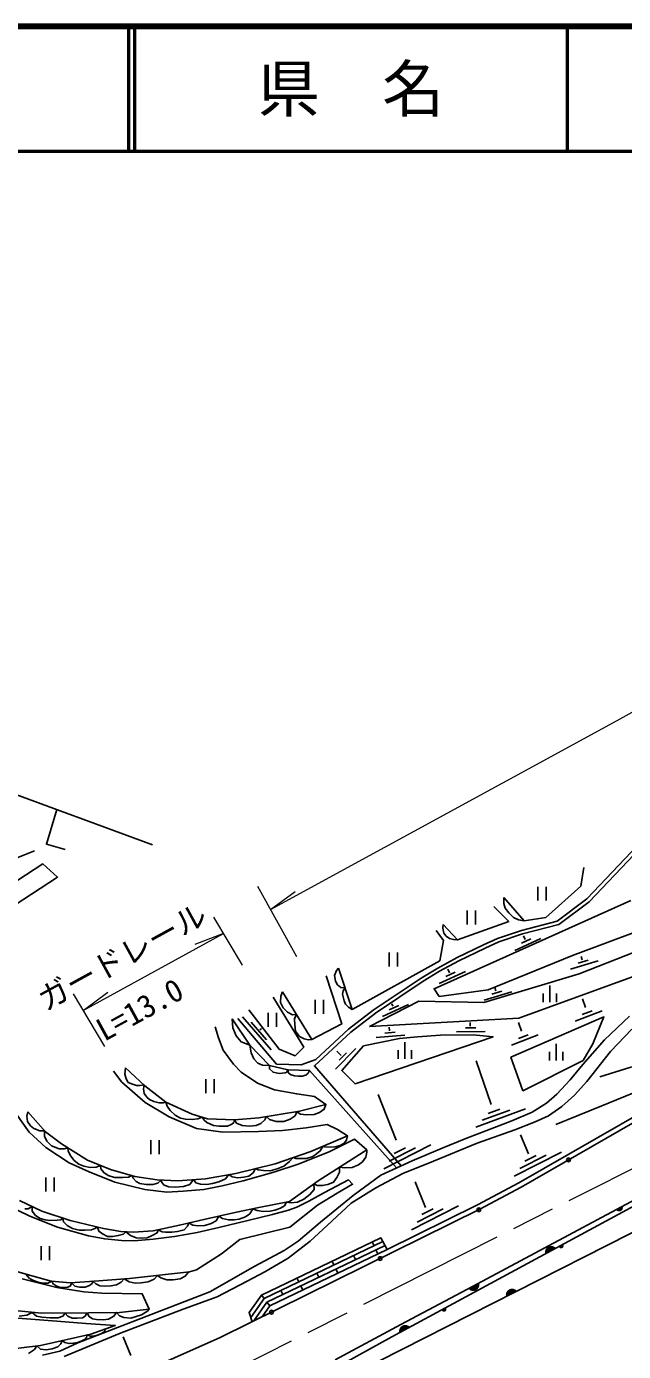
# Model space of a CAD drawing. Units: millimetres at full size, sheet at 1:1000; details may follow other scales. Extents: x 40000 to 680000, y 20000 to 380000.
# Drawn here: x 289562 to 337515, y 273588 to 380000 of the extents above; entities that cross this region are included whole.
import ezdxf
from ezdxf.enums import TextEntityAlignment as Align

# ---------------------------------------------------------------- set-up
doc = ezdxf.new("R2010")
doc.units = ezdxf.units.MM
doc.header["$LTSCALE"] = 1000
doc.linetypes.add('CHAIN', pattern=[18.5, 12, -1.5, 3.5, -1.5])
for name, color, linetype, lineweight in [('M-BGD', 7, 'Continuous', 25), ('M-BMK', 2, 'CHAIN', 13), ('M-BMK-OTRS', 5, 'Continuous', 25), ('M-STR-HTXT', 7, 'Continuous', 13), ('M-TTL', 2, 'Continuous', 140), ('M-TTL-LINE', 7, 'Continuous', 50)]:
    doc.layers.add(name, color=color, linetype=linetype, lineweight=lineweight)
doc.layers.add('M-TTL-TXT', color=7, linetype='Continuous')
doc.styles.add('ＭＳ ゴシック', font='')
doc.styles.get('ＭＳ ゴシック').set_extended_font_data('MS Gothic')

msp = doc.modelspace()

# ---------------------------------------------------------------- hatches: boundary and pattern name
at = {"layer": 'M-BGD'}
for points in [[(337457, 285253), (336906, 284955, 0.84072)], [(331224, 281418), (332097, 281887, 0.82183)], [(332665, 282193), (332311, 282003, 0.4608), (332599, 281891, 0.4608)], [(325924, 279090), (325046, 278631, 0.82183)], [(328081, 277993), (328961, 278448, 0.82183)], [(323257, 277106), (322904, 276914, 0.4608), (323193, 276803, 0.4608)], [(319504, 275071), (320377, 275539, 0.82183)]]:
    msp.add_hatch(color=256, dxfattribs=at).paths.add_polyline_path(points)

# ---------------------------------------------------------------- linework, layer by layer
for p, q in [((330632, 310919), (330632, 309802)), ((331298, 310919), (331298, 309802)), ((324952, 309002), (324952, 307884)), ((325619, 309002), (325619, 307884)), ((328790, 305794), (330888, 306767)), ((329320, 306371), (330080, 306723)), ((329609, 306665), (329477, 306962)), ((318684, 305629), (318684, 304511)), ((319351, 305629), (319351, 304511)), ((333258, 304286), (335473, 304950)), ((333864, 304781), (334667, 305021)), ((334193, 305031), (334113, 305310)), ((322716, 303133), (324814, 304106)), ((323246, 303710), (324006, 304062)), ((323535, 304004), (323403, 304301)), ((326330, 301803), (328545, 302466)), ((326937, 302297), (327739, 302538)), ((327265, 302548), (327186, 302826)), ((331075, 301644), (331075, 302341)), ((331608, 301644), (331608, 302972)), ((332142, 301644), (332142, 302341)), ((312755, 301831), (312755, 300713)), ((313422, 301831), (313422, 300713)), ((318151, 300491), (320249, 301464)), ((318702, 301022), (319462, 301375)), ((318991, 301317), (318910, 301498)), ((334455, 301220), (334211, 301919)), ((306907, 300469), (309208, 297811)), ((308978, 300779), (308978, 299661)), ((309645, 300779), (309645, 299661)), ((333635, 300115), (335795, 300941)), ((334203, 300653), (334986, 300953)), ((307621, 300026), (308839, 298619)), ((308299, 299426), (308427, 299520)), ((318340, 299161), (319175, 299228)), ((318713, 299337), (318694, 299625)), ((324095, 299268), (326408, 299275)), ((324817, 299570), (325655, 299573)), ((325203, 299717), (325206, 300006)), ((328510, 298196), (330670, 299022)), ((329078, 298734), (329861, 299033)), ((329330, 299301), (329086, 300000)), ((317643, 298804), (319948, 298989)), ((319947, 297094), (319947, 298422)), ((332105, 296967), (332105, 298295)), ((314395, 296251), (316004, 297912)), ((314847, 297358), (314490, 297713)), ((314683, 296979), (315266, 297581)), ((319413, 297094), (319413, 297791)), ((320480, 297094), (320480, 297791)), ((326889, 293424), (325690, 296932)), ((331572, 296967), (331572, 297664)), ((332638, 296967), (332638, 297664)), ((303976, 295463), (303976, 294345)), ((304643, 295463), (304643, 294345)), ((319258, 290558), (317804, 294233)), ((325653, 291606), (329636, 293065)), ((326173, 292169), (328376, 292976)), ((326633, 292710), (327584, 293059)), ((299562, 290567), (299562, 289449)), ((300229, 290567), (300229, 289449)), ((329884, 289456), (329250, 290992)), ((318251, 288267), (322036, 290182)), ((318701, 288887), (320795, 289946)), ((319096, 289479), (319999, 289936)), ((328746, 287669), (332531, 289584)), ((329196, 288289), (331290, 289348)), ((329591, 288881), (330494, 289338)), ((291116, 287558), (291116, 286440)), ((291783, 287558), (291783, 286440)), ((321620, 285154), (320772, 287208)), ((320482, 283367), (324267, 285282)), ((320932, 283987), (323026, 285046)), ((321327, 284579), (322230, 285036)), ((290738, 282049), (290738, 280931)), ((291404, 282049), (291404, 280931)), ((317324, 282391), (317476, 282075)), ((315827, 281285), (315979, 280969)), ((317627, 281760), (317789, 281423)), ((312882, 279871), (313034, 279556)), ((314107, 280848), (314259, 280531)), ((314410, 280216), (314572, 279879)), ((311287, 279494), (311440, 279177)), ((311591, 278863), (311752, 278526)), ((308652, 277839), (308428, 278122)), ((309987, 278482), (310139, 278167)), ((309112, 277259), (308874, 277559)), ((297935, 273256), (297331, 274762))]:
    msp.add_line(p, q, dxfattribs=at)
for points in [[(292678, 313916), (291163, 314321), (292009, 317110)], [(319668, 288512), (312693, 296533), (315609, 299236), (317588, 300750), (321427, 303317), (322739, 304124), (324294, 304972), (326397, 305985), (327508, 306489), (329399, 307124), (332315, 307876), (334764, 309711), (338882, 314039)], [(312809, 297049), (315416, 299466), (317413, 300994), (321265, 303569), (322589, 304384), (324157, 305239), (326270, 306256), (327397, 306769), (329314, 307412), (332183, 308151), (334564, 309936), (338665, 314246)], [(267981, 302529), (270914, 303040), (272164, 303129), (276950, 305638), (282165, 309056), (285347, 311278), (286951, 312398), (288073, 312950), (290205, 313810)], [(287221, 308537), (292056, 311692), (290872, 312752), (284656, 308709)], [(327893, 310049), (329527, 308183), (331277, 308446), (334080, 310955), (334342, 312456)], [(341381, 308364), (333407, 305404), (326632, 302647), (322717, 302101), (322302, 302723), (338102, 309812)], [(327893, 310049), (327912, 309580), (328020, 309186), (328303, 308827), (328681, 308449), (329068, 308246), (329527, 308183)], [(323018, 307890), (324171, 306636), (328302, 308125), (327105, 309335)], [(324171, 306636), (323860, 306677), (323535, 306767), (323259, 306948), (323074, 307182), (323010, 307593), (323018, 307890)], [(314626, 304363), (315726, 301066), (322770, 304974), (323062, 306607), (322464, 307408)], [(315726, 301066), (315419, 301242), (315179, 301471), (315065, 301737), (314956, 302286), (314997, 302562), (315148, 302800), (314810, 302823), (314533, 303041), (314393, 303328), (314309, 303791), (314469, 304192), (314626, 304363)], [(310138, 302471), (312481, 298653), (314879, 299895), (313635, 303768)], [(312481, 298653), (312179, 298631), (311862, 298696), (311483, 298897), (311179, 299327), (311121, 299827), (311100, 300301), (311253, 300654), (310933, 300629), (310534, 300846), (310191, 301179), (309964, 301627), (309989, 302112), (310138, 302471)], [(309363, 302039), (311833, 298022), (311130, 297338), (309850, 297860), (307417, 301030)], [(337993, 300517), (335981, 298631), (334242, 296645), (333240, 295395), (332152, 294242), (331338, 293540), (330189, 292822), (328544, 292104), (326469, 291322), (324855, 290681), (322956, 289913), (320535, 288914), (318024, 287751), (315790, 286126), (313175, 283967), (311388, 282460), (310253, 281698), (307890, 280433), (304294, 278377), (293696, 274285), (292253, 273623), (290858, 273292)], [(319279, 288332), (312289, 296143), (310561, 296213), (309077, 296561), (307512, 298178), (306081, 300302)], [(306081, 300302), (306138, 299582), (306411, 298938), (306794, 298469), (307143, 298327), (307512, 298178), (307602, 297573), (307832, 297104), (308138, 296733), (308520, 296580), (309077, 296561), (309077, 296285), (309372, 296012), (309864, 295914), (310333, 295957), (310475, 296034), (310561, 296213), (310615, 295953), (310818, 295795), (311102, 295714), (311391, 295691), (311707, 295691), (311996, 295790), (312190, 295948), (312289, 296143)], [(306546, 300338), (309652, 296671), (311633, 296614), (312809, 297049)], [(338189, 299464), (336461, 297670), (334557, 295274), (333587, 294185), (332563, 293268), (331500, 292524), (330423, 292033), (328775, 291382), (325756, 290323), (322249, 288862), (319785, 287882), (317614, 286734), (315631, 285503), (313706, 283701), (312349, 282449), (310574, 281072), (308716, 279987), (307295, 279241), (304885, 277987), (302141, 277000), (297034, 275045), (292587, 273191)], [(297501, 296360), (299079, 294935), (300752, 293605), (302882, 292636), (304099, 292274), (306266, 292198), (308225, 292351), (311501, 292881), (313608, 293437), (312696, 294057), (311267, 294269), (309481, 294616), (308115, 295127), (306817, 296014), (306182, 296663), (305371, 297794), (304972, 298781), (304728, 299658)], [(335617, 295656), (338103, 296414), (341315, 297237), (344463, 297850), (347148, 298338), (349134, 298629), (351345, 298822), (353395, 298903), (355009, 298903), (357140, 298629), (359713, 298159), (362877, 297127), (365605, 295965), (368333, 294787), (372063, 292868), (374004, 291937), (376139, 290993), (378869, 290035), (380979, 289337), (383450, 288409)], [(332093, 291821), (335764, 293327), (338859, 294586), (342612, 295763), (347351, 297050), (350336, 297652), (352179, 297784), (354450, 297876), (356215, 297605), (358244, 297249), (361724, 296164), (365648, 294502), (368353, 293217), (371423, 291683)], [(289672, 292843), (291093, 291229), (292364, 290258), (294473, 288957), (296298, 288210), (298263, 287654), (300057, 287370), (301717, 287296), (303946, 287460), (306384, 287893), (309546, 288673), (312403, 289644), (315334, 290915), (314541, 291423), (313704, 291827), (312029, 291558), (310129, 291334), (308200, 291244), (305343, 291199), (303229, 291500), (301015, 292427), (299101, 293593), (297216, 295222), (296558, 296104)], [(297501, 296360), (297455, 295856), (297580, 295482), (297739, 295198), (298081, 295048), (298387, 294953), (298680, 294953), (299003, 295004), (298957, 294690), (299008, 294318), (299235, 294026), (299454, 293822), (299790, 293654), (300206, 293559), (300549, 293552), (300752, 293605), (300863, 293304), (301097, 292939), (301515, 292571), (301930, 292326), (302346, 292249), (302879, 292214), (303318, 292273), (303666, 292403), (303833, 292168), (304038, 291969), (304571, 291735), (305010, 291676), (305702, 291682), (306059, 291846), (306229, 291980), (306266, 292198), (306440, 291928), (306885, 291746), (307464, 291682), (308022, 291735), (308385, 291911), (308713, 292186), (308848, 292451), (309082, 292227), (309603, 292063), (310225, 292063), (310740, 292244), (311133, 292514), (311274, 292844), (311578, 292636), (312063, 292596), (312668, 292631), (313107, 292789), (313476, 293047), (313608, 293437)], [(265338, 277530), (270431, 272206), (273251, 271619), (276476, 270426), (280590, 268954), (283510, 268700), (287115, 268319), (288646, 268445), (291312, 268927), (293877, 269714), (305122, 274711), (325975, 285009), (329294, 286796), (339490, 292642)], [(289013, 285708), (290792, 284856), (293081, 284109), (295749, 283462), (297140, 283238), (298157, 283163), (299727, 283268), (301851, 283746), (303810, 284179), (306418, 284767), (308228, 285140), (310680, 285633), (312984, 287293), (316905, 289777), (315903, 290629), (313914, 289658), (311461, 288671), (309442, 287999), (306959, 287296), (305269, 286892), (303811, 286606), (302150, 286456), (300834, 286382), (299055, 286606), (296647, 287174), (294598, 288011), (292978, 288748), (291108, 289959), (289777, 291214), (288745, 292679)], [(315334, 290915), (315258, 290559), (315065, 290331), (314746, 290141), (314360, 290012), (313899, 289999), (313518, 290017), (313373, 290065), (313153, 289697), (312865, 289471), (312555, 289249), (312048, 289098), (311560, 289080), (311192, 289089), (310974, 289159), (310700, 288854), (310245, 288481), (309708, 288257), (309126, 288108), (308598, 288123), (308159, 288183), (307965, 288283), (307771, 287939), (307413, 287681), (307014, 287576), (306547, 287541), (306073, 287610), (305808, 287791), (305546, 287446), (305013, 287222), (304496, 287068), (304036, 287003), (303549, 287027), (303175, 287127), (302988, 287389), (302673, 286988), (302180, 286838), (301536, 286774), (300988, 286814), (300610, 286958), (300421, 287162), (300367, 287356), (300113, 287097), (299720, 286993), (299187, 287003), (298675, 287072), (298361, 287246), (298127, 287501), (298034, 287719), (297768, 287595), (297306, 287550), (296628, 287575), (296130, 287715), (295762, 287953), (295538, 288247), (295502, 288536), (295165, 288381), (294685, 288377), (294158, 288472), (293775, 288636), (293402, 288939), (293113, 289267), (292909, 289675), (292889, 289934), (292576, 289864), (292184, 289875), (291572, 290096), (291200, 290493), (290999, 290884), (291017, 291315), (290631, 291310), (290155, 291503), (289881, 291721), (289643, 292055), (289597, 292501), (289672, 292843)], [(318538, 281782), (325792, 285364), (329100, 287146), (339323, 293007)], [(289417, 285059), (289708, 285059), (290006, 285233), (290013, 284858), (290276, 284513), (290649, 284275), (291066, 284163), (291446, 284096), (292035, 284134), (292326, 284171), (292486, 284303), (292529, 283995), (292821, 283702), (293265, 283465), (293788, 283335), (294249, 283324), (294781, 283348), (295042, 283454), (295258, 283581), (295371, 283246), (295661, 283043), (296077, 282831), (296483, 282811), (296935, 282893), (297365, 283023), (297528, 283209), (297926, 282917), (298381, 282714), (298801, 282680), (299266, 282714), (299662, 282893), (300046, 283120), (300128, 283358), (300447, 283203), (300737, 283183), (301245, 283169), (301695, 283236), (302214, 283372), (302504, 283643), (302602, 283912), (302920, 283735), (303351, 283691), (303887, 283696), (304382, 283861), (304798, 284083), (305003, 284448), (305315, 284277), (305799, 284175), (306244, 284170), (306636, 284224), (307141, 284398), (307498, 284649), (307729, 285037), (308093, 284915), (308577, 284833), (309128, 284857), (309510, 284930), (309952, 285105), (310295, 285298), (310438, 285585), (310827, 285520), (311325, 285588), (311849, 285821), (312333, 286184), (312657, 286590), (312635, 287041), (312918, 286914), (313319, 286909), (313774, 287001), (314216, 287200), (314501, 287573), (314699, 288003), (314709, 288235), (314708, 288385), (315101, 288331), (315710, 288375), (316224, 288570), (316548, 288826), (316809, 289193), (316906, 289589), (316905, 289777)], [(347570, 290266), (340760, 286565), (329444, 280459), (318919, 274755), (314289, 272220), (309536, 269820), (301532, 266549)], [(314347, 272918), (319643, 275767), (325377, 278796), (346969, 290336)], [(287837, 280282), (289629, 279770), (291554, 279242), (293107, 279098), (295364, 279274), (297828, 279450), (302648, 279978), (303212, 280157), (305213, 281421), (306686, 282588), (310703, 283564), (312949, 285344), (314517, 286303), (315750, 287023), (315431, 287372), (313493, 286350), (312231, 285649), (311271, 285184), (310596, 284935), (309309, 284593), (307346, 284105), (305023, 283553), (303262, 283142), (301443, 282820), (299740, 282614), (298214, 282482), (297187, 282497), (295852, 282629), (294549, 282889), (292060, 283570), (289838, 284458), (287891, 285394)], [(293685, 263954), (301609, 266575), (305835, 267727), (308738, 268183), (341660, 284881), (340760, 286565)], [(318538, 281782), (318023, 282727), (308428, 278122), (307438, 276719), (307693, 275980)], [(318191, 282419), (308652, 277839), (307579, 276312)], [(318359, 282111), (308874, 277559), (307816, 276041)], [(318538, 281782), (309112, 277259), (308486, 276372)], [(289520, 279802), (289811, 279444), (290125, 279283), (290587, 279130), (290952, 279068), (291281, 279065), (291594, 279238), (291696, 279016), (291936, 278853), (292226, 278765), (292582, 278732), (292892, 278749), (293108, 278863), (293189, 279104), (293432, 278845), (293815, 278762), (294285, 278766), (294636, 278895), (294825, 279052), (294896, 279237), (295129, 279011), (295457, 278868), (295830, 278826), (296348, 278850), (296803, 278948), (297166, 279155), (297410, 279420), (297812, 279181), (298283, 279077), (298766, 279093), (299341, 279192), (299817, 279399), (300091, 279698), (300355, 279502), (300837, 279357), (301344, 279347), (301905, 279430), (302319, 279627), (302584, 279971)], [(287529, 276981), (290769, 276656), (294553, 276684), (297033, 276726), (299415, 276992), (298855, 278225), (295618, 278267), (294160, 278379), (291988, 278729), (289213, 279415)], [(288963, 276427), (289593, 276511), (290012, 276732), (290364, 276427), (290801, 276335), (291463, 276285), (292118, 276285), (292493, 276423), (292661, 276670), (292882, 276415), (293217, 276264), (293627, 276258), (294058, 276291), (294269, 276431), (294446, 276683), (294603, 276393), (294875, 276199), (295193, 276155), (295726, 276123), (296142, 276177), (296578, 276414), (296804, 276722), (297021, 276441), (297382, 276312), (297948, 276269), (298368, 276393), (298811, 276543), (299270, 276816), (299415, 276992)], [(287845, 273723), (290686, 274073), (294724, 274985), (296685, 275684), (294338, 275836), (291991, 276015), (288506, 276298)], [(289726, 273427), (290194, 273762), (290382, 274036), (290681, 273781), (291136, 273730), (291635, 273793), (292078, 273965), (292325, 274198), (292417, 274464), (292653, 274299), (292988, 274223), (293320, 274250), (293648, 274323), (293956, 274430), (294282, 274582), (294384, 274713), (294413, 274820), (294420, 274916), (294703, 274817), (294922, 274814), (295226, 274888), (295532, 275006), (295730, 275111), (295852, 275246), (295893, 275401)]]:
    msp.add_lwpolyline(points, dxfattribs=at)
for points in [[(317123, 299700), (321085, 301717), (326293, 301617), (333951, 303926), (342078, 307098), (349181, 309493), (352783, 310510), (358448, 311610), (361917, 312059), (363282, 312131), (365493, 311753), (365385, 311017), (362869, 311017), (355698, 309239), (349049, 307622), (329115, 300354)], [(329440, 294526), (328474, 297214), (335945, 300465), (335065, 298302), (334272, 296952)], [(316619, 298136), (319523, 298728), (320959, 298854), (322810, 299003), (325437, 299022), (327045, 298863), (315949, 295083), (314887, 296167)]]:
    msp.add_lwpolyline(points, close=True, dxfattribs=at)
for centre in [(333099, 288977), (325900, 284972), (317964, 281053), (309249, 276749)]:
    msp.add_circle(centre, 150, dxfattribs=at)
at = {"layer": 'M-BMK'}
msp.add_lwpolyline([(263481, 327627), (258752, 314312), (255463, 307631), (251808, 301614), (248635, 297623), (245053, 293459), (243682, 291731), (242800, 289688), (242364, 287615), (242413, 285334), (242929, 283012), (243890, 281179), (245305, 279529), (246784, 278360), (248687, 277548), (254401, 275605), (265996, 271294), (278876, 266761), (282710, 266009), (287095, 265751), (291839, 266248), (295652, 267166), (300137, 269037), (345865, 292133)], dxfattribs=at)
at = {"layer": 'M-BMK-OTRS'}
msp.add_line((232627, 339002), (299686, 314279), dxfattribs=at)
at = {"layer": 'M-STR-HTXT'}
for p, q in [((308129, 310953), (311259, 305303)), ((309167, 309079), (311139, 310542)), ((304590, 308479), (306873, 304606)), ((294115, 300969), (305374, 307149)), ((305374, 307149), (303079, 306279)), ((293313, 302322), (295833, 298074)), ((294115, 300969), (296082, 302438))]:
    msp.add_line(p, q, dxfattribs=at)
msp.add_lwpolyline([(309167, 309079), (337015, 324253), (339723, 325759), (343525, 327274), (347832, 328163), (351737, 328441), (355618, 328564), (361128, 328042), (374978, 324990), (381895, 324633), (389972, 325659), (418562, 331116)], dxfattribs=at)
at = {"layer": 'M-TTL'}
msp.add_line((680000, 380000), (40000, 380000), dxfattribs=at)
at = {"layer": 'M-TTL-LINE'}
for p, q in [((297750, 380000), (297750, 370000)), ((298250, 380000), (298250, 370000)), ((333000, 380000), (333000, 370000)), ((40000, 370000), (680000, 370000))]:
    msp.add_line(p, q, dxfattribs=at)

# ---------------------------------------------------------------- texts
at = {"layer": 'M-STR-HTXT', "style": 'ＭＳ ゴシック'}
for s, p in [('ガードレール', (291367, 300414)), ('L=13.0', (296075, 297967))]:
    msp.add_text(s, height=1833, rotation=28.761, dxfattribs=at).set_placement(p, align=Align.BOTTOM_LEFT)
at = {"layer": 'M-TTL-TXT', "style": 'ＭＳ ゴシック'}
msp.add_text('県\u3000名', height=3666, dxfattribs=at).set_placement((315625, 375000), align=Align.MIDDLE_CENTER)

doc.saveas('drawing.dxf')
